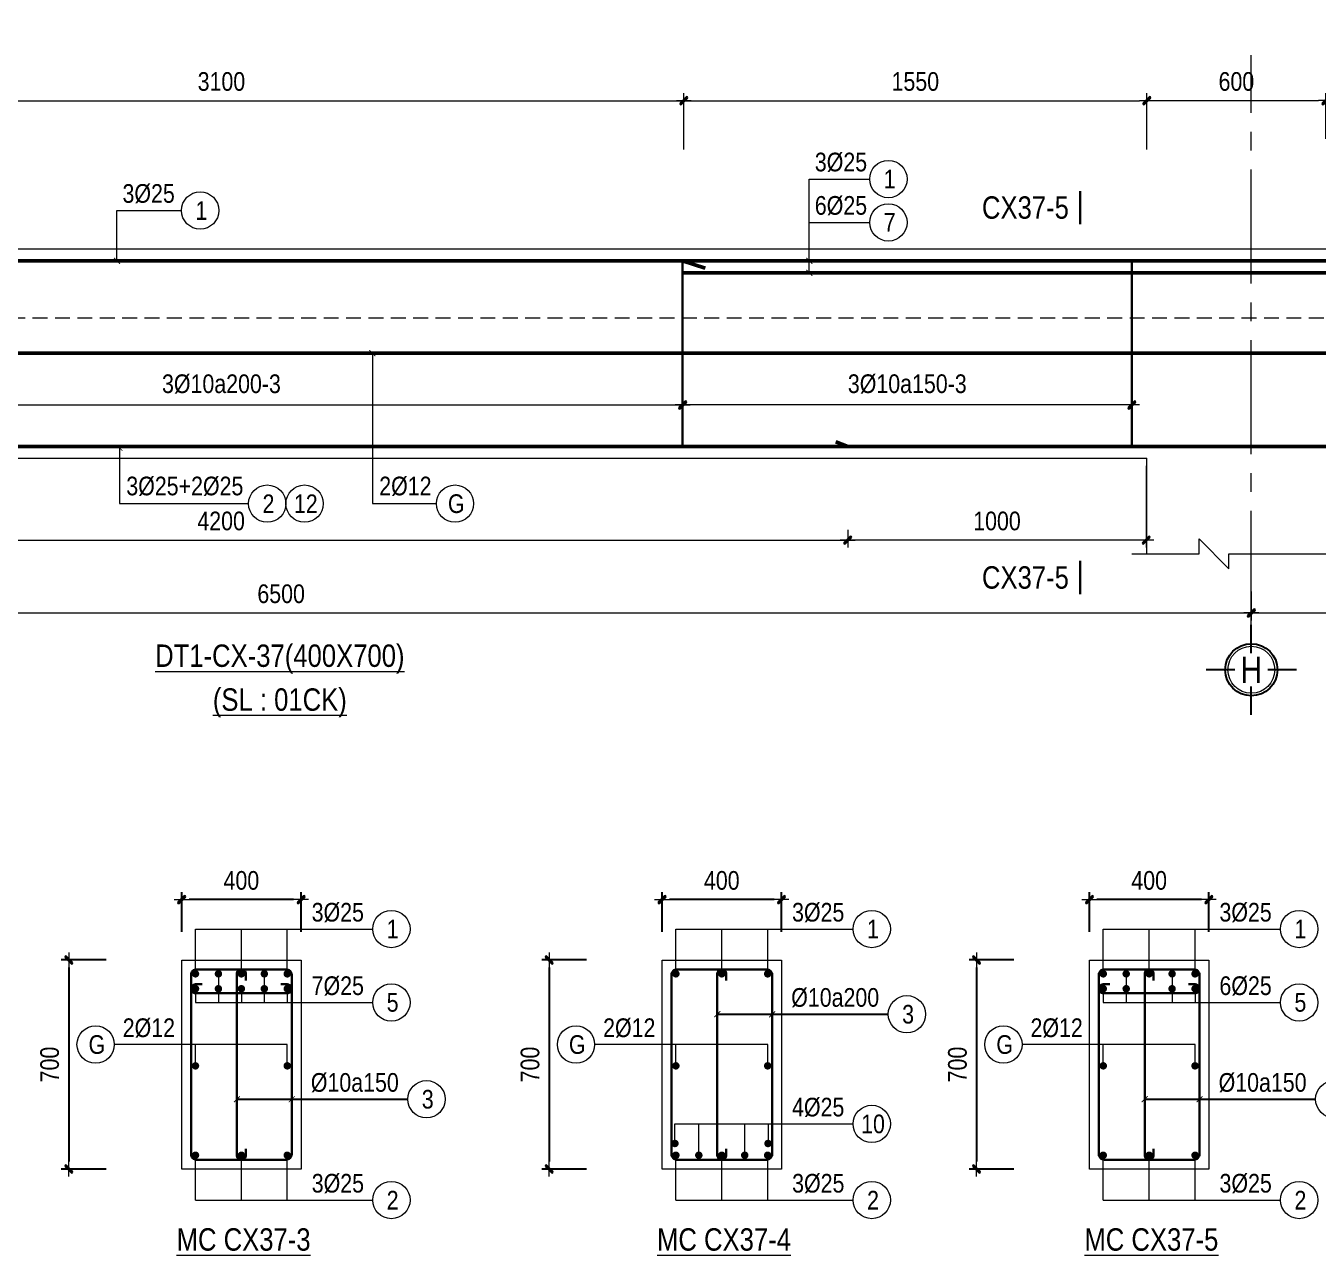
# Model space of a CAD drawing. Header units: millimetres. Extents: x 397144 to 8960116, y 345581 to 674207.
# Drawn here: x 5022839 to 5027168, y 607723 to 611839 of the extents above; entities that cross this region are included whole.
import ezdxf
from ezdxf.enums import TextEntityAlignment as Align
from ezdxf.xclip import XClip

# ---------------------------------------------------------------- set-up
doc = ezdxf.new("R2010")
doc.units = ezdxf.units.MM
doc.header["$XCLIPFRAME"] = 0
doc.header["$PDSIZE"] = -10
doc.linetypes.add('CENTER2', pattern=[28.575, 19.05, -3.175, 3.175, -3.175])
doc.linetypes.add('HIDDEN', pattern=[0.375, 0.25, -0.125])
doc.layers.get('0').update_dxf_attribs({"linetype": 'CONTINUOUS'})
doc.layers.get('Defpoints').update_dxf_attribs({"color": 12, "linetype": 'CONTINUOUS'})
for name, color, linetype, lineweight in [('2', 2, 'CONTINUOUS', 20), ('CDAI', 8, 'CONTINUOUS', 30), ('CTHEP', 2, 'CONTINUOUS', 50), ('DBAO', 3, 'CONTINUOUS', 20), ('DGIONG', 4, 'CONTINUOUS', 13), ('KTH', 150, 'CONTINUOUS', 5), ('Net khuat', 8, 'HIDDEN', 13), ('STICK', 1, 'CONTINUOUS', 9), ('TEXT', 7, 'CONTINUOUS', 15)]:
    doc.layers.add(name, color=color, linetype=linetype, lineweight=lineweight)
doc.layers.add('8', color=8, linetype='CONTINUOUS')
doc.styles.add('HELVECONDENSE', font='VHELVCN_0.TTF')
doc.styles.add('Star-HelCon', font='VHELVCN_0.TTF')
doc.styles.add('TTP-HelCon', font='VHELVCN_0.TTF')
doc.styles.add('VNI-HELVE-CONDENSE', font='VHELVCN_0.TTF')
doc.dimstyles.new('kc-25', dxfattribs={"dimtxt": 62.5, "dimasz": 20, "dimexe": 20, "dimexo": 50, "dimgap": 25, "dimtad": 3, "dimdec": 0, "dimzin": 0, "dimdsep": 46, "dimtxsty": 'VNI-HELVE-CONDENSE', "dimblk": 'DIM', "dimcen": 2.5, "dimclrd": 256, "dimclre": 154, "dimclrt": 7, "dimaunit": 1, "dimadec": 0, "dimazin": 0, "dimtfac": 1, "dimtdec": 0, "dimtix": 1, "dimtmove": 0, "dimatfit": 3, "dimldrblk": 'DOT', "dimfxl": 1, "dimtolj": 1, "dimtzin": 0, "dimarcsym": 0})
doc.dimstyles.new('TTP-25', dxfattribs={"dimscale": 25, "dimtxt": 2.5, "dimasz": 1, "dimexe": 1, "dimexo": 1, "dimgap": 0.09, "dimtad": 0, "dimdec": 4, "dimrnd": 5, "dimzin": 9, "dimdsep": 46, "dimtxsty": 'TTP-HelCon', "dimblk": 'Stick1', "dimcen": 0.09, "dimdle": 1.5, "dimclrd": 256, "dimclre": 256, "dimclrt": 7, "dimadec": 0, "dimazin": 0, "dimtfac": 1, "dimtdec": 4, "dimtmove": 0, "dimatfit": 3, "dimldrblk": '_ArchTick1', "dimfxl": 1, "dimtvp": 1, "dimtolj": 1, "dimtzin": 0, "dimarcsym": 0})

# ---------------------------------------------------------------- blocks, each defined once
blk = doc.blocks.new('Stick1')
at = {"layer": 'STICK'}
h = blk.add_hatch(color=256, dxfattribs=at)
edge = h.paths.add_edge_path()
edge.add_line((0.3, 0.5), (-0.5, -0.3))
edge.add_arc((-0.4, -0.4), 0.141, 135, 315)
edge.add_line((-0.3, -0.5), (0.5, 0.3))
edge.add_arc((0.4, 0.4), 0.141, 315, 495)
blk.add_line((1, 0), (-1, 0), dxfattribs=at)
blk.add_lwpolyline([(0.3, 0.5), (-0.5, -0.3, 1), (-0.3, -0.5), (0.5, 0.3, 1), (0.3, 0.5, 1)], format="xyb", dxfattribs=at)
blk = doc.blocks.new('*D1595')
at = {"layer": 'Defpoints', "color": 0, "transparency": 16777216}
for p in [(5078908, 521953.5), (5069408, 521852.4), (5078908, 521755.5)]:
    blk.add_point(p, dxfattribs=at)
at = {"layer": 'KTH', "lineweight": -2, "transparency": 16777216}
for p, q in [((5078908, 521928.5), (5078908, 521730.5)), ((5069408, 521827.4), (5069408, 521730.5)), ((5069433, 521755.5), (5078883, 521755.5))]:
    blk.add_line(p, q, dxfattribs=at)
at = {"layer": 'KTH', "lineweight": -2, "transparency": 16777216, "xscale": 25, "yscale": 25, "zscale": 25, "rotation": 180}
blk.add_blockref('Stick1', (5069408, 521755.5), dxfattribs=at)
at = {"layer": 'KTH', "lineweight": -2, "transparency": 16777216, "xscale": 25, "yscale": 25, "zscale": 25}
blk.add_blockref('Stick1', (5078908, 521755.5), dxfattribs=at)
at = {"layer": 'KTH', "color": 7, "transparency": 16777216, "insert": (5074158, 521819.3), "char_height": 62.5, "attachment_point": 5, "style": 'TTP-HelCon'}
blk.add_mtext('\\A1;9500', dxfattribs=at)
blk = doc.blocks.new('_ArchTick1')
at = {"color": 0, "const_width": 3.81}
blk.add_lwpolyline([(-12.7, -12.7), (12.7, 12.7)], dxfattribs=at)
blk = doc.blocks.new('*D8739')
at = {"layer": 'Defpoints', "color": 0, "transparency": 16777216}
for p in [(5117866.8, 563881.9), (5119371.8, 563799.4), (5117866.8, 563741.9)]:
    blk.add_point(p, dxfattribs=at)
at = {"layer": 'KTH', "lineweight": -2, "transparency": 16777216}
for p, q in [((5117866.8, 563856.9), (5117866.8, 563716.9)), ((5119346.8, 563741.9), (5117891.8, 563741.9)), ((5119371.8, 563774.4), (5119371.8, 563716.9))]:
    blk.add_line(p, q, dxfattribs=at)
at = {"layer": 'KTH', "lineweight": -2, "transparency": 16777216, "xscale": 25, "yscale": 25, "zscale": 25, "rotation": 180}
blk.add_blockref('Stick1', (5117866.8, 563741.9), dxfattribs=at)
at = {"layer": 'KTH', "lineweight": -2, "transparency": 16777216, "xscale": 25, "yscale": 25, "zscale": 25}
blk.add_blockref('Stick1', (5119371.8, 563741.9), dxfattribs=at)
at = {"layer": 'KTH', "color": 7, "transparency": 16777216, "insert": (5118619.3, 563811.9), "char_height": 62.5, "attachment_point": 5, "style": 'TTP-HelCon'}
blk.add_mtext('\\A1;3Þ10a150-3', dxfattribs=at)
blk = doc.blocks.new('*D8741')
at = {"layer": 'Defpoints', "color": 0, "transparency": 16777216}
for p in [(5120021.8, 564760.9), (5119421.8, 564607.8), (5120021.8, 564607.8)]:
    blk.add_point(p, dxfattribs=at)
at = {"layer": 'KTH', "lineweight": -2, "transparency": 16777216}
for p, q in [((5119421.8, 564632.8), (5119421.8, 564785.9)), ((5120021.8, 564632.8), (5120021.8, 564785.9)), ((5119446.8, 564760.9), (5119996.8, 564760.9))]:
    blk.add_line(p, q, dxfattribs=at)
at = {"layer": 'KTH', "lineweight": -2, "transparency": 16777216, "xscale": 25, "yscale": 25, "zscale": 25, "rotation": 180}
blk.add_blockref('Stick1', (5119421.8, 564760.9), dxfattribs=at)
at = {"layer": 'KTH', "lineweight": -2, "transparency": 16777216, "xscale": 25, "yscale": 25, "zscale": 25}
blk.add_blockref('Stick1', (5120021.8, 564760.9), dxfattribs=at)
at = {"layer": 'KTH', "color": 7, "transparency": 16777216, "insert": (5119721.8, 564824.8), "char_height": 62.5, "attachment_point": 5, "style": 'TTP-HelCon'}
blk.add_mtext('\\A1;600', dxfattribs=at)
blk = doc.blocks.new('dau truc')
blk.add_circle((0, 0), 180)
at = {"layer": '8'}
for p, q in [((0, 127.3), (0, 345.5)), ((-127.3, 0), (-345.5, 0)), ((345.5, 0), (127.3, 0)), ((0, -345.5), (0, -127.3))]:
    blk.add_line(p, q, dxfattribs=at)
blk.add_circle((0, 0), 200, dxfattribs=at)
at = {"layer": 'TEXT', "style": 'HELVECONDENSE'}
blk.add_attdef('A', text='', height=232.7, dxfattribs=at).set_placement((0, 0), align=Align.MIDDLE)
blk = doc.blocks.new('*D8747')
at = {"layer": 'Defpoints', "color": 0, "transparency": 16777216}
for p in [(5119421.8, 564760.8), (5117870.8, 564571.8), (5119421.8, 564571.8)]:
    blk.add_point(p, dxfattribs=at)
at = {"layer": 'KTH', "lineweight": -2, "transparency": 16777216}
for p, q in [((5117870.8, 564596.8), (5117870.8, 564785.8)), ((5119421.8, 564596.8), (5119421.8, 564785.8)), ((5117895.8, 564760.8), (5119396.8, 564760.8))]:
    blk.add_line(p, q, dxfattribs=at)
at = {"layer": 'KTH', "lineweight": -2, "transparency": 16777216, "xscale": 25, "yscale": 25, "zscale": 25, "rotation": 180}
blk.add_blockref('Stick1', (5117870.8, 564760.8), dxfattribs=at)
at = {"layer": 'KTH', "lineweight": -2, "transparency": 16777216, "xscale": 25, "yscale": 25, "zscale": 25}
blk.add_blockref('Stick1', (5119421.8, 564760.8), dxfattribs=at)
at = {"layer": 'KTH', "color": 7, "transparency": 16777216, "insert": (5118646.3, 564824.7), "char_height": 62.5, "attachment_point": 5, "style": 'TTP-HelCon'}
blk.add_mtext('\\A1;1550', dxfattribs=at)
blk = doc.blocks.new('*D8751')
at = {"layer": 'Defpoints', "color": 0, "transparency": 16777216}
for p in [(5114776.8, 563882), (5117866.8, 563881.9), (5117866.8, 563741.9)]:
    blk.add_point(p, dxfattribs=at)
at = {"layer": 'KTH', "lineweight": -2, "transparency": 16777216}
for p, q in [((5114776.8, 563857), (5114776.8, 563716.9)), ((5117866.8, 563856.9), (5117866.8, 563716.9)), ((5114801.8, 563741.9), (5117841.8, 563741.9))]:
    blk.add_line(p, q, dxfattribs=at)
at = {"layer": 'KTH', "lineweight": -2, "transparency": 16777216, "xscale": 25, "yscale": 25, "zscale": 25, "rotation": 180}
blk.add_blockref('Stick1', (5114776.8, 563741.9), dxfattribs=at)
at = {"layer": 'KTH', "lineweight": -2, "transparency": 16777216, "xscale": 25, "yscale": 25, "zscale": 25}
blk.add_blockref('Stick1', (5117866.8, 563741.9), dxfattribs=at)
at = {"layer": 'KTH', "color": 7, "transparency": 16777216, "insert": (5116321.8, 563811.8), "char_height": 62.5, "attachment_point": 5, "style": 'TTP-HelCon'}
blk.add_mtext('\\A1;3Þ10a200-3', dxfattribs=at)
blk = doc.blocks.new('*D8753')
at = {"layer": 'Defpoints', "color": 0, "transparency": 16777216}
for p in [(5117870.8, 564760.8), (5114772.8, 564582.8), (5117870.8, 564571.8)]:
    blk.add_point(p, dxfattribs=at)
at = {"layer": 'KTH', "lineweight": -2, "transparency": 16777216}
for p, q in [((5114772.8, 564607.8), (5114772.8, 564785.8)), ((5117870.8, 564596.8), (5117870.8, 564785.8)), ((5114797.8, 564760.8), (5117845.8, 564760.8))]:
    blk.add_line(p, q, dxfattribs=at)
at = {"layer": 'KTH', "lineweight": -2, "transparency": 16777216, "xscale": 25, "yscale": 25, "zscale": 25, "rotation": 180}
blk.add_blockref('Stick1', (5114772.8, 564760.8), dxfattribs=at)
at = {"layer": 'KTH', "lineweight": -2, "transparency": 16777216, "xscale": 25, "yscale": 25, "zscale": 25}
blk.add_blockref('Stick1', (5117870.8, 564760.8), dxfattribs=at)
at = {"layer": 'KTH', "color": 7, "transparency": 16777216, "insert": (5116321.8, 564824.7), "char_height": 62.5, "attachment_point": 5, "style": 'TTP-HelCon'}
blk.add_mtext('\\A1;3100', dxfattribs=at)
blk = doc.blocks.new('DIM')
h = blk.add_hatch(color=1)
h.paths.add_polyline_path([(0.49, 0.29, 1), (0.29, 0.49), (-0.19, 0), (0.19, 0)])
h.paths.add_polyline_path([(0.19, 0), (-0.19, 0), (-0.49, -0.29, 1), (-0.29, -0.49)])
at = {"color": 9}
for p, q in [((-0.19, 0), (-1.5, 0)), ((0.19, 0), (1.5, 0))]:
    blk.add_line(p, q, dxfattribs=at)
at = {"color": 1}
for p, q in [((-0.49, -0.29), (0.29, 0.49)), ((-0.29, -0.49), (0.49, 0.29)), ((-0.19, 0), (0.19, 0))]:
    blk.add_line(p, q, dxfattribs=at)
blk.add_arc((-0.39, -0.39), 0.138, 135, 315, dxfattribs=at)
blk = doc.blocks.new('*D1860')
at = {"layer": 'Defpoints', "color": 0, "transparency": 16777216}
for p in [(5113271.8, 563243.4), (5119771.8, 563142.3), (5119771.8, 563045.5)]:
    blk.add_point(p, dxfattribs=at)
at = {"layer": 'KTH', "lineweight": -2, "transparency": 16777216}
for p, q in [((5113271.8, 563218.4), (5113271.8, 563020.5)), ((5119771.8, 563117.3), (5119771.8, 563020.5)), ((5113296.8, 563045.5), (5119746.8, 563045.5))]:
    blk.add_line(p, q, dxfattribs=at)
at = {"layer": 'KTH', "lineweight": -2, "transparency": 16777216, "xscale": 25, "yscale": 25, "zscale": 25, "rotation": 180}
blk.add_blockref('Stick1', (5113271.8, 563045.5), dxfattribs=at)
at = {"layer": 'KTH', "lineweight": -2, "transparency": 16777216, "xscale": 25, "yscale": 25, "zscale": 25}
blk.add_blockref('Stick1', (5119771.8, 563045.5), dxfattribs=at)
at = {"layer": 'KTH', "color": 7, "transparency": 16777216, "insert": (5116521.8, 563109.3), "char_height": 62.5, "attachment_point": 5, "style": 'TTP-HelCon'}
blk.add_mtext('\\A1;6500', dxfattribs=at)
blk = doc.blocks.new('*D1861')
at = {"layer": 'Defpoints', "color": 0, "transparency": 16777216}
for p in [(5129271.8, 563243.4), (5119771.8, 563142.3), (5129271.8, 563045.5)]:
    blk.add_point(p, dxfattribs=at)
at = {"layer": 'KTH', "lineweight": -2, "transparency": 16777216}
for p, q in [((5129271.8, 563218.4), (5129271.8, 563020.5)), ((5119771.8, 563117.3), (5119771.8, 563020.5)), ((5119796.8, 563045.5), (5129246.8, 563045.5))]:
    blk.add_line(p, q, dxfattribs=at)
at = {"layer": 'KTH', "lineweight": -2, "transparency": 16777216, "xscale": 25, "yscale": 25, "zscale": 25, "rotation": 180}
blk.add_blockref('Stick1', (5119771.8, 563045.5), dxfattribs=at)
at = {"layer": 'KTH', "lineweight": -2, "transparency": 16777216, "xscale": 25, "yscale": 25, "zscale": 25}
blk.add_blockref('Stick1', (5129271.8, 563045.5), dxfattribs=at)
at = {"layer": 'KTH', "color": 7, "transparency": 16777216, "insert": (5124521.8, 563109.3), "char_height": 62.5, "attachment_point": 5, "style": 'TTP-HelCon'}
blk.add_mtext('\\A1;9500', dxfattribs=at)
blk = doc.blocks.new('*D8756')
at = {"layer": 'Defpoints', "color": 0, "transparency": 16777216}
for p in [(5119419.8, 563563.4), (5118419.8, 563349.2), (5118419.8, 563289.3)]:
    blk.add_point(p, dxfattribs=at)
at = {"layer": 'KTH', "lineweight": -2, "transparency": 16777216}
for p, q in [((5119419.8, 563538.4), (5119419.8, 563264.3)), ((5118419.8, 563324.2), (5118419.8, 563264.3)), ((5119394.8, 563289.3), (5118444.8, 563289.3))]:
    blk.add_line(p, q, dxfattribs=at)
at = {"layer": 'KTH', "lineweight": -2, "transparency": 16777216, "xscale": 25, "yscale": 25, "zscale": 25, "rotation": 180}
blk.add_blockref('Stick1', (5118419.8, 563289.3), dxfattribs=at)
at = {"layer": 'KTH', "lineweight": -2, "transparency": 16777216, "xscale": 25, "yscale": 25, "zscale": 25}
blk.add_blockref('Stick1', (5119419.8, 563289.3), dxfattribs=at)
at = {"layer": 'KTH', "color": 7, "transparency": 16777216, "insert": (5118919.8, 563353.1), "char_height": 62.5, "attachment_point": 5, "style": 'TTP-HelCon'}
blk.add_mtext('\\A1;1000', dxfattribs=at)
blk = doc.blocks.new('*D8757')
at = {"layer": 'Defpoints', "color": 0, "transparency": 16777216}
for p in [(5114221.8, 563349.2), (5118419.8, 563324.2), (5118419.8, 563289.3)]:
    blk.add_point(p, dxfattribs=at)
at = {"layer": 'KTH', "lineweight": -2, "transparency": 16777216}
for p, q in [((5114221.8, 563324.2), (5114221.8, 563264.3)), ((5118419.8, 563299.2), (5118419.8, 563264.3)), ((5114246.8, 563289.3), (5118394.8, 563289.3))]:
    blk.add_line(p, q, dxfattribs=at)
at = {"layer": 'KTH', "lineweight": -2, "transparency": 16777216, "xscale": 25, "yscale": 25, "zscale": 25, "rotation": 180}
blk.add_blockref('Stick1', (5114221.8, 563289.3), dxfattribs=at)
at = {"layer": 'KTH', "lineweight": -2, "transparency": 16777216, "xscale": 25, "yscale": 25, "zscale": 25}
blk.add_blockref('Stick1', (5118419.8, 563289.3), dxfattribs=at)
at = {"layer": 'KTH', "color": 7, "transparency": 16777216, "insert": (5116320.8, 563353.1), "char_height": 62.5, "attachment_point": 5, "style": 'TTP-HelCon'}
blk.add_mtext('\\A1;4200', dxfattribs=at)
blk = doc.blocks.new('MC')
at = {"layer": 'CTHEP', "const_width": 10}
blk.add_lwpolyline([(0, 150), (0, 0)], dxfattribs=at)
at = {"layer": 'TEXT', "style": 'TTP-HelCon'}
blk.add_attdef('A', text='', height=100, dxfattribs=at).set_placement((-50, 25.5), align=Align.RIGHT)
blk = doc.blocks.new('*D8720')
at = {"layer": 'Defpoints', "color": 0, "ltscale": 500, "transparency": 16777216}
for p in [(5023360.7, 608913.4), (5023360.7, 608780.2), (5023760.7, 608780.2)]:
    blk.add_point(p, dxfattribs=at)
at = {"layer": 'KTH', "lineweight": -2, "ltscale": 500, "transparency": 16777216}
for p, q in [((5023360.7, 608805.2), (5023360.7, 608938.4)), ((5023760.7, 608805.2), (5023760.7, 608938.4)), ((5023735.7, 608913.4), (5023385.7, 608913.4))]:
    blk.add_line(p, q, dxfattribs=at)
at = {"layer": 'KTH', "lineweight": -2, "ltscale": 500, "transparency": 16777216, "xscale": 25, "yscale": 25, "zscale": 25, "rotation": 180}
blk.add_blockref('Stick1', (5023360.7, 608913.4), dxfattribs=at)
at = {"layer": 'KTH', "lineweight": -2, "ltscale": 500, "transparency": 16777216, "xscale": 25, "yscale": 25, "zscale": 25}
blk.add_blockref('Stick1', (5023760.7, 608913.4), dxfattribs=at)
at = {"layer": 'KTH', "color": 7, "ltscale": 500, "transparency": 16777216, "insert": (5023560.7, 608977.3), "char_height": 62.5, "attachment_point": 5, "style": 'TTP-HelCon'}
blk.add_mtext('\\A1;400', dxfattribs=at)
blk = doc.blocks.new('*D8721')
at = {"layer": 'Defpoints', "color": 0, "ltscale": 500, "transparency": 16777216}
for p in [(5023132.3, 608711.2), (5022982.5, 608011.2), (5023132.3, 608011.2)]:
    blk.add_point(p, dxfattribs=at)
at = {"layer": 'KTH', "lineweight": -2, "ltscale": 500, "transparency": 16777216}
for p, q in [((5023107.3, 608711.2), (5022957.5, 608711.2)), ((5022982.5, 608686.2), (5022982.5, 608036.2)), ((5023107.3, 608011.2), (5022957.5, 608011.2))]:
    blk.add_line(p, q, dxfattribs=at)
at = {"layer": 'KTH', "lineweight": -2, "ltscale": 500, "transparency": 16777216, "xscale": 25, "yscale": 25, "zscale": 25}
for p, rotation in [((5022982.5, 608711.2), 90), ((5022982.5, 608011.2), 270)]:
    blk.add_blockref('Stick1', p, dxfattribs=dict(at, rotation=rotation))
at = {"layer": 'KTH', "color": 7, "ltscale": 500, "transparency": 16777216, "insert": (5022918.6, 608361.2), "char_height": 62.5, "attachment_point": 5, "rotation": 90, "style": 'TTP-HelCon'}
blk.add_mtext('\\A1;700', dxfattribs=at)
blk = doc.blocks.new('*D8722')
at = {"layer": 'Defpoints', "color": 0, "ltscale": 500, "transparency": 16777216}
for p in [(5026401.6, 608913.4), (5026401.6, 608780.2), (5026801.6, 608780.2)]:
    blk.add_point(p, dxfattribs=at)
at = {"layer": 'KTH', "lineweight": -2, "ltscale": 500, "transparency": 16777216}
for p, q in [((5026401.6, 608805.2), (5026401.6, 608938.4)), ((5026801.6, 608805.2), (5026801.6, 608938.4)), ((5026776.6, 608913.4), (5026426.6, 608913.4))]:
    blk.add_line(p, q, dxfattribs=at)
at = {"layer": 'KTH', "lineweight": -2, "ltscale": 500, "transparency": 16777216, "xscale": 25, "yscale": 25, "zscale": 25, "rotation": 180}
blk.add_blockref('Stick1', (5026401.6, 608913.4), dxfattribs=at)
at = {"layer": 'KTH', "lineweight": -2, "ltscale": 500, "transparency": 16777216, "xscale": 25, "yscale": 25, "zscale": 25}
blk.add_blockref('Stick1', (5026801.6, 608913.4), dxfattribs=at)
at = {"layer": 'KTH', "color": 7, "ltscale": 500, "transparency": 16777216, "insert": (5026601.6, 608977.3), "char_height": 62.5, "attachment_point": 5, "style": 'TTP-HelCon'}
blk.add_mtext('\\A1;400', dxfattribs=at)
blk = doc.blocks.new('*D8723')
at = {"layer": 'Defpoints', "color": 0, "ltscale": 500, "transparency": 16777216}
for p in [(5026173.2, 608711.2), (5026023.4, 608011.2), (5026173.2, 608011.2)]:
    blk.add_point(p, dxfattribs=at)
at = {"layer": 'KTH', "lineweight": -2, "ltscale": 500, "transparency": 16777216}
for p, q in [((5026148.2, 608711.2), (5025998.4, 608711.2)), ((5026023.4, 608686.2), (5026023.4, 608036.2)), ((5026148.2, 608011.2), (5025998.4, 608011.2))]:
    blk.add_line(p, q, dxfattribs=at)
at = {"layer": 'KTH', "lineweight": -2, "ltscale": 500, "transparency": 16777216, "xscale": 25, "yscale": 25, "zscale": 25}
for p, rotation in [((5026023.4, 608711.2), 90), ((5026023.4, 608011.2), 270)]:
    blk.add_blockref('Stick1', p, dxfattribs=dict(at, rotation=rotation))
at = {"layer": 'KTH', "color": 7, "ltscale": 500, "transparency": 16777216, "insert": (5025959.6, 608361.2), "char_height": 62.5, "attachment_point": 5, "rotation": 90, "style": 'TTP-HelCon'}
blk.add_mtext('\\A1;700', dxfattribs=at)
blk = doc.blocks.new('*D8724')
at = {"layer": 'Defpoints', "color": 0, "ltscale": 500, "transparency": 16777216}
for p in [(5024969.9, 608913.4), (5024969.9, 608780.2), (5025369.9, 608780.2)]:
    blk.add_point(p, dxfattribs=at)
at = {"layer": 'KTH', "lineweight": -2, "ltscale": 500, "transparency": 16777216}
for p, q in [((5024969.9, 608805.2), (5024969.9, 608938.4)), ((5025369.9, 608805.2), (5025369.9, 608938.4)), ((5025344.9, 608913.4), (5024994.9, 608913.4))]:
    blk.add_line(p, q, dxfattribs=at)
at = {"layer": 'KTH', "lineweight": -2, "ltscale": 500, "transparency": 16777216, "xscale": 25, "yscale": 25, "zscale": 25, "rotation": 180}
blk.add_blockref('Stick1', (5024969.9, 608913.4), dxfattribs=at)
at = {"layer": 'KTH', "lineweight": -2, "ltscale": 500, "transparency": 16777216, "xscale": 25, "yscale": 25, "zscale": 25}
blk.add_blockref('Stick1', (5025369.9, 608913.4), dxfattribs=at)
at = {"layer": 'KTH', "color": 7, "ltscale": 500, "transparency": 16777216, "insert": (5025169.9, 608977.3), "char_height": 62.5, "attachment_point": 5, "style": 'TTP-HelCon'}
blk.add_mtext('\\A1;400', dxfattribs=at)
blk = doc.blocks.new('*D8715')
at = {"layer": 'Defpoints', "color": 0, "ltscale": 500, "transparency": 16777216}
for p in [(5024741.5, 608711.2), (5024591.7, 608011.2), (5024741.5, 608011.2)]:
    blk.add_point(p, dxfattribs=at)
at = {"layer": 'KTH', "lineweight": -2, "ltscale": 500, "transparency": 16777216}
for p, q in [((5024716.5, 608711.2), (5024566.7, 608711.2)), ((5024591.7, 608686.2), (5024591.7, 608036.2)), ((5024716.5, 608011.2), (5024566.7, 608011.2))]:
    blk.add_line(p, q, dxfattribs=at)
at = {"layer": 'KTH', "lineweight": -2, "ltscale": 500, "transparency": 16777216, "xscale": 25, "yscale": 25, "zscale": 25}
for p, rotation in [((5024591.7, 608711.2), 90), ((5024591.7, 608011.2), 270)]:
    blk.add_blockref('Stick1', p, dxfattribs=dict(at, rotation=rotation))
at = {"layer": 'KTH', "color": 7, "ltscale": 500, "transparency": 16777216, "insert": (5024527.9, 608361.2), "char_height": 62.5, "attachment_point": 5, "rotation": 90, "style": 'TTP-HelCon'}
blk.add_mtext('\\A1;700', dxfattribs=at)
blk = doc.blocks.new('CX29')
at = {"layer": 'CTHEP'}
blk.add_line((5040791.73058, 522625.55855), (5088196.68235, 522625.51042), dxfattribs=at)
for points in [[(5088380.04714, 522306.31091), (5088380.04714, 522934.49812), (5040638.00552, 522934.56286), (5040638.00552, 522308.30037)], [(5040673.22228, 522688.96378), (5040673.22228, 522312.57371), (5040673.22228, 522312.57371), (5040906.87594, 522312.55065), (5053058.00553, 522312.52236), (5053632.05103, 522312.52048), (5088308.99188, 522312.49833), (5088308.99188, 522835.37385)]]:
    blk.add_lwpolyline(points, dxfattribs=at)
at = {"layer": 'DBAO'}
for points in [[(5088418.00552, 521953.49448), (5088418.00552, 522973.44839), (5053205.91177, 522973.49728)], [(5069658.00692, 522273.47344), (5077808.00552, 522273.46387)]]:
    blk.add_lwpolyline(points, dxfattribs=at)
at = {"layer": 'Net khuat', "ltscale": 200}
blk.add_lwpolyline([(5040608.00552, 522743.57367), (5088410.04714, 522743.57367)], dxfattribs=at)
at = {"layer": 'KTH'}
dim = blk.add_linear_dim(base=(5078908.00552, 521755.51339), p1=(5069408.00552, 521852.36457), p2=(5078908.00552, 521953.4964), angle=180, dimstyle='TTP-25', override={"dimtmove": 1}, dxfattribs=at)
dim.commit()
dim.dimension.update_dxf_attribs({"geometry": '*D1595', "text_midpoint": (5074158.00552, 521819.34672)})
blk = doc.blocks.new('CX-37')
at = {"layer": 'CDAI', "ltscale": 52.5}
for p, q in [((5117866.83396, 564228.45135), (5117866.83396, 563602.48035)), ((5119371.83396, 564228.52348), (5119371.83396, 563598.52348))]:
    blk.add_line(p, q, dxfattribs=at)
at = {"layer": 'CTHEP'}
for p, q in [((5128741.83394, 564224.46289), (5096651.83396, 564224.5159)), ((5117941.83396, 564199.45135), (5117866.83396, 564224.45135)), ((5117870.87344, 564184.51032), (5122020.83535, 564184.51032)), ((5096805.55901, 563915.51158), (5128583.48934, 563915.47222)), ((5103995.87946, 563602.47351), (5128672.60513, 563602.45631)), ((5118419.83396, 563602.47014), (5118380.33496, 563618.16201))]:
    blk.add_line(p, q, dxfattribs=at)
at = {"layer": 'DBAO'}
for points in [[(5128771.83395, 563243.52348), (5128771.83395, 564263.41532), (5103569.7402, 564263.45031)], [(5113221.83535, 563563.437), (5119421.83396, 563563.42724)], [(5119421.83396, 563243.52348), (5119421.83396, 563563.52348)]]:
    blk.add_lwpolyline(points, dxfattribs=at)
at = {"layer": 'DGIONG'}
blk.add_lwpolyline([(5119371.83396, 563243.52348), (5119596.83396, 563243.52348), (5119596.83396, 563293.52348), (5119696.83396, 563193.52348), (5119696.83396, 563243.52348), (5120071.83136, 563243.51965)], dxfattribs=at)
for centre in [(5118556.12114, 564498.32787), (5116250.52335, 564393.03581), (5118556.12114, 564353.02887), (5116475.27094, 563411.48245), (5116600.27094, 563411.48245), (5117104.26678, 563411.43781)]:
    blk.add_circle(centre, 62.5, dxfattribs=at)
at = {"layer": 'Net khuat', "linetype": 'CENTER2', "ltscale": 20}
blk.add_line((5119771.83395, 563006.0297), (5119771.83395, 565011.37234), dxfattribs=at)
at = {"layer": 'Net khuat', "ltscale": 200}
blk.add_lwpolyline([(5096621.83396, 564033.5267), (5128771.83395, 564033.5267)], dxfattribs=at)
at = {"xscale": 0.75, "yscale": 0.75, "zscale": 0.75}
for p in [(5119198.19018, 564346.40334), (5119198.19018, 563107.66219)]:
    blk.add_blockref('MC', p, dxfattribs=at).add_auto_attribs({'A': 'CX37-5'})
at = {"layer": '2', "ltscale": 300}
ref = blk.add_blockref('dau truc', (5119771.83395, 562855.16517), dxfattribs=dict(at, xscale=0.4367131292819977, yscale=0.4367131292819977, zscale=0.4367131292819977))
ref.add_attrib('A', 'H', dxfattribs={"layer": 'TEXT', "height": 87.5, "style": 'HELVECONDENSE'}).set_placement((5119771.83395, 562855.16517), align=Align.MIDDLE)
at = {"layer": 'TEXT', "style": 'TTP-HelCon'}
for s, p in [('3Þ25', (5118309.61108, 564524.18082)), ('3Þ25', (5115990.39946, 564418.88876, 0)), ('6Þ25', (5118309.61108, 564378.88182)), ('3Þ25+2Þ25', (5116003.19382, 563439.3795, 0)), ('2Þ12', (5116850.45891, 563439.33487, 0))]:
    blk.add_text(s, height=62.5, dxfattribs=at).set_placement(p)
at = {"layer": 'TEXT', "style": 'Star-HelCon'}
for s, p in [('1', (5118560.2878, 564498.32787)), ('1', (5116254.69002, 564393.03581)), ('7', (5118560.2878, 564353.02887)), ('2', (5116479.43761, 563411.48245)), ('12', (5116604.43761, 563411.48245)), ('G', (5117108.43344, 563411.43781))]:
    blk.add_text(s, height=62.5, dxfattribs=at).set_placement(p, align=Align.MIDDLE)
at = {"layer": 'TEXT', "style": 'TTP-HelCon'}
for s, p in [('%%UDT1-CX-37(400X700)', (5116517.42909, 562864.83433)), ('%%U(SL : 01CK)', (5116517.42909, 562717.93973))]:
    blk.add_text(s, height=75, dxfattribs=at).set_placement(p, align=Align.CENTER)
at = {"layer": 'KTH'}
for base, p1, p2, picture, middle in [((5117870.83396, 564760.84569), (5114772.83136, 564582.8211), (5117870.83396, 564571.84186), '*D8753', (5116321.83266, 564824.67902)), ((5119421.83396, 564760.84569), (5117870.83396, 564571.84186), (5119421.83396, 564571.84186), '*D8747', (5118646.33396, 564824.67902)), ((5120021.83136, 564760.91782), (5119421.83396, 564607.8211), (5120021.83136, 564607.8211), '*D8741', (5119721.83266, 564824.75116)), ((5118419.83396, 563289.26165), (5119419.83396, 563563.44752), (5118419.83396, 563349.21283), '*D8756', (5118919.83396, 563353.09498)), ((5119771.83395, 563045.46643), (5113271.83395, 563243.44943), (5119771.83395, 563142.31761), '*D1860', (5116521.83395, 563109.29976)), ((5129271.83395, 563045.46643), (5119771.83395, 563142.31761), (5129271.83395, 563243.44943), '*D1861', (5124521.83395, 563109.29976))]:
    dim = blk.add_linear_dim(base=base, p1=p1, p2=p2, angle=180, dimstyle='TTP-25', override={"dimtmove": 1}, dxfattribs=at)
    dim.commit()
    dim.dimension.update_dxf_attribs({"geometry": picture, "text_midpoint": middle})
dim = blk.add_linear_dim(base=(5117866.83396, 563741.87194), p1=(5114776.83136, 563881.96047), p2=(5117866.83396, 563881.89217), text='3Þ10a200-3', dimstyle='TTP-25', override={"dimtmove": 1}, dxfattribs=at)
dim.commit()
dim.dimension.update_dxf_attribs({"geometry": '*D8751', "text_midpoint": (5116321.83266, 563811.7886)})
dim = blk.add_linear_dim(base=(5117866.83396, 563741.94729), p1=(5119371.83396, 563799.42064), p2=(5117866.83396, 563881.89217), angle=180, text='3Þ10a150-3', dimstyle='TTP-25', override={"dimtmove": 1}, dxfattribs=at)
dim.commit()
dim.dimension.update_dxf_attribs({"geometry": '*D8739', "text_midpoint": (5118619.33396, 563811.86396)})
dim = blk.add_linear_dim(base=(5118419.83396, 563289.26165), p1=(5114221.83535, 563349.21283), p2=(5118419.83396, 563324.21283), dimstyle='TTP-25', override={"dimtmove": 1}, dxfattribs=at)
dim.commit()
dim.dimension.update_dxf_attribs({"geometry": '*D8757', "text_midpoint": (5116320.83465, 563353.09498)})
at = {"layer": 'DGIONG'}
for points in [[(5118291.09932, 564224.51976), (5118291.09905, 564498.32787), (5118493.62114, 564498.32787)], [(5115971.8877, 564224.5267), (5115971.88743, 564393.03581), (5116188.02335, 564393.03581)], [(5118291.09896, 564184.51976), (5118291.0987, 564353.02887), (5118493.62078, 564353.02887)], [(5116827.44873, 563915.48238), (5116827.44688, 563411.43781), (5117041.76678, 563411.43781)], [(5115980.18205, 563598.5267), (5115980.18178, 563411.48245), (5116412.77094, 563411.48245)]]:
    blk.add_leader(points, dimstyle='kc-25', override={"dimtad": 0, "dimldrblk": 'ArchTick', "dimfxl": 100, "dimarcsym": 1}, dxfattribs=at)

msp = doc.modelspace()

# ---------------------------------------------------------------- linework, layer by layer
at = {"layer": 'CDAI'}
for points in [[(5023410.6753, 608679.91928), (5023710.6753, 608679.91928, -0.4142135624), (5023729.4253, 608661.16928), (5023729.4253, 608061.16928, -0.4142135624), (5023710.6753, 608042.41928), (5023410.6753, 608042.41928, -0.4142135624), (5023391.9253, 608061.16928), (5023391.9253, 608661.16928, -0.4142135624)], [(5025019.9156, 608679.91928), (5025319.9156, 608679.91928, -0.4142135624), (5025338.6656, 608661.16928), (5025338.6656, 608061.16928, -0.4142135624), (5025319.9156, 608042.41928), (5025019.9156, 608042.41928, -0.4142135624), (5025001.1656, 608061.16928), (5025001.1656, 608661.16928, -0.4142135624)], [(5026451.59464, 608679.91928), (5026751.59464, 608679.91928, -0.4142135624), (5026770.34464, 608661.16928), (5026770.34464, 608061.16928, -0.4142135624), (5026751.59464, 608042.41928), (5026451.59464, 608042.41928, -0.4142135624), (5026432.84464, 608061.16928), (5026432.84464, 608661.16928, -0.4142135624)]]:
    msp.add_lwpolyline(points, format="xyb", close=True, dxfattribs=at)
for points in [[(5023575.6753, 608642.99929), (5023575.6753, 608664.91928, 0.4142135624), (5023560.6753, 608679.91928), (5023560.6753, 608679.91928, 0.4142135624), (5023545.6753, 608664.91928), (5023545.6753, 608057.41928, 0.4142135624), (5023560.6753, 608042.41928), (5023560.6753, 608042.41928, 0.4142135624), (5023575.6753, 608057.41928), (5023575.6753, 608079.33927)], [(5025184.9156, 608642.99929), (5025184.9156, 608664.91928, 0.4142135624), (5025169.9156, 608679.91928), (5025169.9156, 608679.91928, 0.4142135624), (5025154.9156, 608664.91928), (5025154.9156, 608057.41928, 0.4142135624), (5025169.9156, 608042.41928), (5025169.9156, 608042.41928, 0.4142135624), (5025184.9156, 608057.41928), (5025184.9156, 608079.33927)], [(5026616.59464, 608642.99929), (5026616.59464, 608664.91928, 0.4142135624), (5026601.59464, 608679.91928), (5026601.59464, 608679.91928, 0.4142135624), (5026586.59464, 608664.91928), (5026586.59464, 608057.41928, 0.4142135624), (5026601.59464, 608042.41928), (5026601.59464, 608042.41928, 0.4142135624), (5026616.59464, 608057.41928), (5026616.59464, 608079.33927)], [(5023428.84529, 608629.91928), (5023406.9253, 608629.91928, 0.4142135624), (5023391.9253, 608614.91928), (5023391.9253, 608614.91928, 0.4142135624), (5023406.9253, 608599.91928), (5023714.4253, 608599.91928, 0.4142135624), (5023729.4253, 608614.91928), (5023729.4253, 608614.91928, 0.4142135624), (5023714.4253, 608629.91928), (5023692.50531, 608629.91928)], [(5026469.76463, 608629.91928), (5026447.84464, 608629.91928, 0.4142135624), (5026432.84464, 608614.91928), (5026432.84464, 608614.91928, 0.4142135624), (5026447.84464, 608599.91928), (5026755.34464, 608599.91928, 0.4142135624), (5026770.34464, 608614.91928), (5026770.34464, 608614.91928, 0.4142135624), (5026755.34464, 608629.91928), (5026733.42465, 608629.91928)]]:
    msp.add_lwpolyline(points, format="xyb", dxfattribs=at)
at = {"layer": 'CTHEP', "const_width": 12.5}
for points in [[(5023400.6753, 608664.91928, 1), (5023413.1753, 608664.91928, 1)], [(5023477.5503, 608664.91928, 1), (5023490.0503, 608664.91928, 1)], [(5023554.4253, 608664.91928, 1), (5023566.9253, 608664.91928, 1)], [(5023643.8003, 608664.91928, -1), (5023631.3003, 608664.91928, -1)], [(5023708.1753, 608664.91928, 1), (5023720.6753, 608664.91928, 1)], [(5025009.9156, 608664.91928, 1), (5025022.4156, 608664.91928, 1)], [(5025163.6656, 608664.91928, 1), (5025176.1656, 608664.91928, 1)], [(5025317.4156, 608664.91928, 1), (5025329.9156, 608664.91928, 1)], [(5026441.59464, 608664.91928, 1), (5026454.09464, 608664.91928, 1)], [(5026518.46964, 608664.91928, 1), (5026530.96964, 608664.91928, 1)], [(5026595.34464, 608664.91928, 1), (5026607.84464, 608664.91928, 1)], [(5026684.71964, 608664.91928, -1), (5026672.21964, 608664.91928, -1)], [(5026749.09464, 608664.91928, 1), (5026761.59464, 608664.91928, 1)], [(5023400.6753, 608614.91928, 1), (5023413.1753, 608614.91928, 1)], [(5023477.5503, 608614.91928, 1), (5023490.0503, 608614.91928, 1)], [(5023554.4253, 608614.91928, 1), (5023566.9253, 608614.91928, 1)], [(5023643.8003, 608614.91928, -1), (5023631.3003, 608614.91928, -1)], [(5023708.1753, 608614.91928, 1), (5023720.6753, 608614.91928, 1)], [(5026441.59464, 608614.91928, 1), (5026454.09464, 608614.91928, 1)], [(5026518.46964, 608614.91928, 1), (5026530.96964, 608614.91928, 1)], [(5026684.71964, 608614.91928, -1), (5026672.21964, 608614.91928, -1)], [(5026749.09464, 608614.91928, 1), (5026761.59464, 608614.91928, 1)], [(5023413.1753, 608356.76234, -1), (5023400.6753, 608356.76234, -1)], [(5023720.6753, 608356.76234, -1), (5023708.1753, 608356.76234, -1)], [(5025022.4156, 608356.76234, -1), (5025009.9156, 608356.76234, -1)], [(5025329.9156, 608356.76234, -1), (5025317.4156, 608356.76234, -1)], [(5026454.09464, 608356.76234, -1), (5026441.59464, 608356.76234, -1)], [(5026761.59464, 608356.76234, -1), (5026749.09464, 608356.76234, -1)], [(5025006.71262, 608096.77688, 1), (5025019.21262, 608096.77688, 1)], [(5025318.51175, 608096.77688, 1), (5025331.01175, 608096.77688, 1)], [(5023400.6753, 608057.41928, 1), (5023413.1753, 608057.41928, 1)], [(5023554.4253, 608057.41928, 1), (5023566.9253, 608057.41928, 1)], [(5023708.1753, 608057.41928, 1), (5023720.6753, 608057.41928, 1)], [(5025009.9156, 608057.41928, 1), (5025022.4156, 608057.41928, 1)], [(5025086.7906, 608057.41928, 1), (5025099.2906, 608057.41928, 1)], [(5025163.6656, 608057.41928, 1), (5025176.1656, 608057.41928, 1)], [(5025240.5406, 608057.41928, 1), (5025253.0406, 608057.41928, 1)], [(5025317.4156, 608057.41928, 1), (5025329.9156, 608057.41928, 1)], [(5026441.59464, 608057.41928, 1), (5026454.09464, 608057.41928, 1)], [(5026595.34464, 608057.41928, 1), (5026607.84464, 608057.41928, 1)], [(5026749.09464, 608057.41928, 1), (5026761.59464, 608057.41928, 1)]]:
    msp.add_lwpolyline(points, format="xyb", close=True, dxfattribs=at)
at = {"layer": 'DBAO', "flags": 128}
for points in [[(5023360.6753, 608711.16928), (5023760.6753, 608711.16928)], [(5023760.6753, 608711.16928), (5023760.6753, 608011.16928), (5023360.6753, 608011.16928), (5023360.6753, 608711.16928)], [(5024969.9156, 608711.16928), (5025369.9156, 608711.16928)], [(5025369.9156, 608711.16928), (5025369.9156, 608011.16928), (5024969.9156, 608011.16928), (5024969.9156, 608711.16928)], [(5026401.59464, 608711.16928), (5026801.59464, 608711.16928)], [(5026801.59464, 608711.16928), (5026801.59464, 608011.16928), (5026401.59464, 608011.16928), (5026401.59464, 608711.16928)]]:
    msp.add_lwpolyline(points, dxfattribs=at)
at = {"layer": 'DGIONG'}
for p, q in [((5023406.9253, 608664.91928), (5023406.9253, 608814.91928)), ((5023406.9253, 608814.91928), (5024000.6753, 608814.91928)), ((5023560.6753, 608664.91928), (5023560.6753, 608814.91928)), ((5023714.4253, 608664.91928), (5023714.4253, 608814.91928)), ((5025016.1656, 608664.91928), (5025016.1656, 608814.91928)), ((5025016.1656, 608814.91928), (5025609.9156, 608814.91928)), ((5025169.9156, 608664.91928), (5025169.9156, 608814.91928)), ((5025323.6656, 608664.91928), (5025323.6656, 608814.91928)), ((5026447.84464, 608664.91928), (5026447.84464, 608814.91928)), ((5026447.84464, 608814.91928), (5027041.59464, 608814.91928)), ((5026601.59464, 608664.91928), (5026601.59464, 608814.91928)), ((5026755.34464, 608664.91928), (5026755.34464, 608814.91928)), ((5023483.8003, 608664.91928), (5023483.8003, 608568.87479)), ((5023637.5503, 608664.91928), (5023637.5503, 608568.87479)), ((5026524.71964, 608664.91928), (5026524.71964, 608568.87479)), ((5026678.46964, 608664.91928), (5026678.46964, 608568.87479)), ((5023406.9253, 608614.91928), (5023406.9253, 608568.87479)), ((5023560.6753, 608614.91928), (5023560.6753, 608568.87479)), ((5023714.4253, 608614.91928), (5023714.4253, 608568.87479)), ((5026447.84464, 608614.91928), (5026447.84464, 608568.87479)), ((5026755.34464, 608614.91928), (5026755.34464, 608568.87479)), ((5023406.9253, 608568.87479), (5024000.6753, 608568.87479)), ((5026447.84464, 608568.87479), (5027041.59464, 608568.87479)), ((5023714.4253, 608428.14413), (5023134.87778, 608428.14413)), ((5023406.9253, 608356.76234), (5023406.9253, 608428.14413)), ((5023714.4253, 608356.76234), (5023714.4253, 608428.14413)), ((5025323.6656, 608428.14413), (5024744.11809, 608428.14413)), ((5025016.1656, 608356.76234), (5025016.1656, 608428.14413)), ((5025323.6656, 608356.76234), (5025323.6656, 608428.14413)), ((5026755.34464, 608428.14413), (5026175.79712, 608428.14413)), ((5026447.84464, 608356.76234), (5026447.84464, 608428.14413)), ((5026755.34464, 608356.76234), (5026755.34464, 608428.14413)), ((5025012.96262, 608162.34025), (5025609.9156, 608162.34025)), ((5025012.96262, 608096.77688), (5025012.96262, 608162.34025)), ((5025093.0406, 608057.41928), (5025093.0406, 608162.34025)), ((5025246.7906, 608057.41928), (5025246.7906, 608162.34025)), ((5025325.89398, 608089.90395), (5025325.89398, 608162.34025)), ((5023406.9253, 607907.41928), (5023406.9253, 608057.41928)), ((5023560.6753, 607907.41928), (5023560.6753, 608057.41928)), ((5023714.4253, 607907.41928), (5023714.4253, 608057.41928)), ((5025016.1656, 607907.41928), (5025016.1656, 608057.41928)), ((5025169.9156, 607907.41928), (5025169.9156, 608057.41928)), ((5025323.6656, 607907.41928), (5025323.6656, 608057.41928)), ((5026447.84464, 607907.41928), (5026447.84464, 608057.41928)), ((5026601.59464, 607907.41928), (5026601.59464, 608057.41928)), ((5026755.34464, 607907.41928), (5026755.34464, 608057.41928)), ((5023406.9253, 607907.41928), (5024000.6753, 607907.41928)), ((5025016.1656, 607907.41928), (5025609.9156, 607907.41928)), ((5026447.84464, 607907.41928), (5027041.59464, 607907.41928))]:
    msp.add_line(p, q, dxfattribs=at)
for centre in [(5024063.1753, 608814.91928), (5025672.4156, 608814.91928), (5027104.09464, 608814.91928), (5024063.1753, 608568.87479), (5027104.09464, 608568.87479), (5025790.00351, 608529.61756), (5023072.37778, 608428.14413), (5024681.61809, 608428.14413), (5026113.29712, 608428.14413), (5024180.76321, 608244.98363), (5027221.68255, 608244.98363), (5025672.4156, 608162.34025), (5024063.1753, 607907.41928), (5025672.4156, 607907.41928), (5027104.09464, 607907.41928)]:
    msp.add_circle(centre, 62.5, dxfattribs=at)

# ---------------------------------------------------------------- block references
at = {"layer": 'DBAO'}
ref = msp.add_blockref('CX29', (-54836.20607, 88430.13783), dxfattribs=at)
XClip(ref).set_block_clipping_path([(5052647.457110296, 521291.834425699), (5069814.4529135572, 523623.1797792785)])
ref = msp.add_blockref('CX-37', (-92827.98322, 46827.85485), dxfattribs=at)
XClip(ref).set_block_clipping_path([(5112464.3325821627, 562606.5794690154), (5129699.8837684123, 564913.1328144962)])

# ---------------------------------------------------------------- texts
at = {"layer": 'TEXT', "style": 'TTP-HelCon'}
for s, p in [('3Þ25', (5023796.13363, 608839.91928)), ('3Þ25', (5025405.37394, 608839.91928)), ('3Þ25', (5026837.05297, 608839.91928)), ('7Þ25', (5023796.13363, 608593.87479)), ('6Þ25', (5026837.05297, 608593.87479)), ('Þ10a200', (5025402.59982, 608554.61756)), ('2Þ12', (5023163.16945, 608453.14413)), ('2Þ12', (5024772.40975, 608453.14413)), ('2Þ12', (5026204.08879, 608453.14413)), ('Þ10a150', (5023793.35951, 608269.98363)), ('Þ10a150', (5026834.27885, 608269.98363)), ('4Þ25', (5025405.37394, 608187.34025)), ('3Þ25', (5023796.39897, 607932.41928)), ('3Þ25', (5025405.63928, 607932.41928)), ('3Þ25', (5026837.31831, 607932.41928))]:
    msp.add_text(s, height=62.5, dxfattribs=at).set_placement(p)
at = {"layer": 'TEXT', "style": 'Star-HelCon'}
for s, p in [('1', (5024067.34197, 608814.91928)), ('1', (5025676.58227, 608814.91928)), ('1', (5027108.26131, 608814.91928)), ('5', (5024067.34197, 608568.87479)), ('5', (5027108.26131, 608568.87479)), ('3', (5025794.17018, 608529.61756)), ('G', (5023076.54445, 608428.14413)), ('G', (5024685.78475, 608428.14413)), ('G', (5026117.46379, 608428.14413)), ('3', (5024184.92987, 608244.98363)), ('10', (5025676.58227, 608162.34025)), ('2', (5024067.34197, 607907.41928)), ('2', (5025676.58227, 607907.41928)), ('2', (5027108.26131, 607907.41928))]:
    msp.add_text(s, height=62.5, dxfattribs=at).set_placement(p, align=Align.MIDDLE)
at = {"layer": 'TEXT', "style": 'TTP-HelCon'}
for s, p in [('%%UMC CX37-3', (5023568.12332, 607737.87575)), ('%%UMC CX37-4', (5025177.36363, 607737.87575)), ('%%UMC CX37-5', (5026609.04266, 607737.87575))]:
    msp.add_text(s, height=75, dxfattribs=at).set_placement(p, align=Align.CENTER)

# ---------------------------------------------------------------- dimensions: what is measured, and where the dimension line sits
at = {"layer": 'KTH', "ltscale": 500}
for base, p1, p2, picture, middle in [((5023360.6753, 608913.41928), (5023760.6753, 608780.18123), (5023360.6753, 608780.18123), '*D8720', (5023560.6753, 608977.25262)), ((5024969.9156, 608913.41928), (5025369.9156, 608780.18123), (5024969.9156, 608780.18123), '*D8724', (5025169.9156, 608977.25262)), ((5026401.59464, 608913.41928), (5026801.59464, 608780.18123), (5026401.59464, 608780.18123), '*D8722', (5026601.59464, 608977.25262))]:
    dim = msp.add_linear_dim(base=base, p1=p1, p2=p2, dimstyle='TTP-25', override={"dimtxsty": 'TTP-HelCon'}, dxfattribs=at)
    dim.commit()
    dim.dimension.update_dxf_attribs({"geometry": picture, "text_midpoint": middle})
for base, p1, p2, picture, middle in [((5022982.46829, 608011.16928), (5023132.3011, 608711.16928), (5023132.3011, 608011.16928), '*D8721', (5022918.63496, 608361.16928)), ((5024591.70859, 608011.16928), (5024741.54141, 608711.16928), (5024741.54141, 608011.16928), '*D8715', (5024527.87526, 608361.16928)), ((5026023.38763, 608011.16928), (5026173.22044, 608711.16928), (5026173.22044, 608011.16928), '*D8723', (5025959.5543, 608361.16928))]:
    dim = msp.add_linear_dim(base=base, p1=p1, p2=p2, angle=90, dimstyle='TTP-25', override={"dimtxsty": 'TTP-HelCon'}, dxfattribs=at)
    dim.commit()
    dim.dimension.update_dxf_attribs({"geometry": picture, "text_midpoint": middle})

# ---------------------------------------------------------------- leaders
at = {"layer": 'DGIONG'}
for points in [[(5025154.9156, 608529.61756), (5025556.87762, 608529.61756)], [(5025338.6656, 608529.61756), (5025727.50351, 608529.61756)], [(5023545.6753, 608244.98363), (5023947.63732, 608244.98363)], [(5023729.4253, 608244.98363), (5024118.26321, 608244.98363)], [(5026586.59464, 608244.98363), (5026988.55666, 608244.98363)], [(5026770.34464, 608244.98363), (5027159.18255, 608244.98363)]]:
    msp.add_leader(points, dimstyle='kc-25', override={"dimtad": 0, "dimldrblk": 'ArchTick', "dimfxl": 100, "dimarcsym": 1}, dxfattribs=at)

doc.saveas('drawing.dxf')
